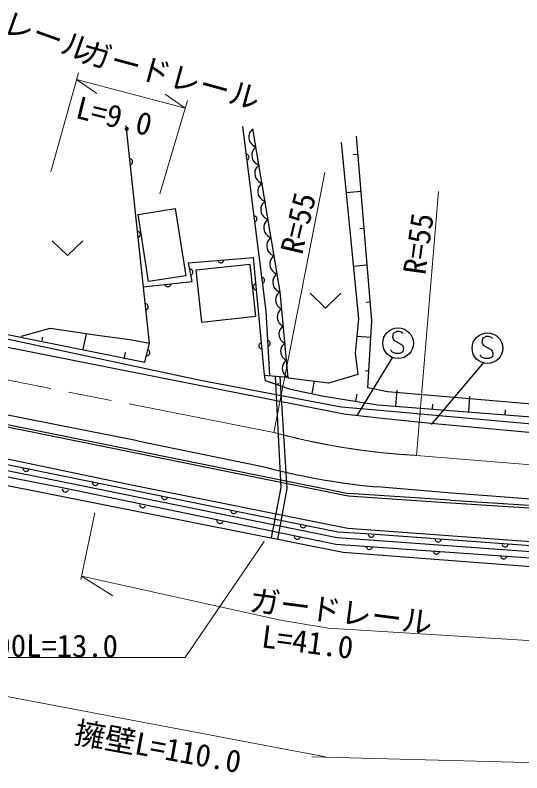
# Model space of a CAD drawing. Units: millimetres, scale not verified. Extents: x 40000 to 680000, y 20000 to 380000.
# Drawn here: x 105715 to 146984, y 258852 to 320637 of the extents above; entities that cross this region are included whole.
import ezdxf
from ezdxf.enums import TextEntityAlignment as Align

# ---------------------------------------------------------------- set-up
doc = ezdxf.new("R2010")
doc.units = ezdxf.units.MM
doc.header["$LTSCALE"] = 1000
doc.linetypes.add('CHAIN', pattern=[18.5, 12, -1.5, 3.5, -1.5])
for name, color, linetype, lineweight in [('M-BGD', 7, 'Continuous', 25), ('M-BGD-EXST', 7, 'Continuous', 25), ('M-BMK', 2, 'CHAIN', 13), ('M-STR-HTXT', 7, 'Continuous', 13), ('M-STR-STRC', 7, 'Continuous', 25)]:
    doc.layers.add(name, color=color, linetype=linetype, lineweight=lineweight)
doc.styles.add('ＭＳ ゴシック', font='')
doc.styles.get('ＭＳ ゴシック').set_extended_font_data('MS Gothic')

msp = doc.modelspace()

# ---------------------------------------------------------------- linework, layer by layer
at = {"layer": 'M-BGD'}
for p, q in [((116658, 293893), (114748, 311641)), ((124232, 311563), (126140, 296504)), ((124810, 311028), (124750, 310836)), ((124750, 310836), (124750, 310654)), ((124879, 311161), (124810, 311028)), ((124953, 311265), (124879, 311161)), ((125086, 311378), (124953, 311265)), ((127288, 298069), (125086, 311378)), ((124750, 310654), (124780, 310476)), ((124780, 310476), (124839, 310303)), ((124839, 310303), (124957, 310140)), ((132257, 310253), (133682, 295868)), ((134760, 295724), (133511, 310776)), ((124957, 310140), (125065, 310037)), ((125055, 309548), (124995, 309356)), ((125124, 309681), (125055, 309548)), ((125065, 310037), (125169, 309963)), ((125198, 309785), (125124, 309681)), ((125169, 309963), (125331, 309898)), ((125331, 309898), (125198, 309785)), ((115101, 308918), (115040, 308931)), ((124581, 309289), (124519, 309301)), ((124634, 309265), (124581, 309289)), ((124690, 309222), (124634, 309265)), ((124726, 309176), (124690, 309222)), ((124754, 309119), (124726, 309176)), ((124728, 308924), (124751, 308978)), ((124751, 308978), (124764, 309040)), ((124764, 309040), (124754, 309119)), ((124995, 309356), (124995, 309174)), ((124995, 309174), (125024, 308996)), ((125024, 308996), (125083, 308823)), ((133636, 309271), (133255, 309240)), ((115093, 308434), (115151, 308461)), ((115154, 308893), (115101, 308918)), ((115151, 308461), (115197, 308496)), ((115209, 308849), (115154, 308893)), ((115197, 308496), (115242, 308551)), ((115245, 308803), (115209, 308849)), ((115242, 308551), (115266, 308604)), ((115271, 308745), (115245, 308803)), ((115266, 308604), (115279, 308666)), ((115279, 308666), (115271, 308745)), ((124582, 308805), (124639, 308832)), ((124639, 308832), (124685, 308868)), ((124685, 308868), (124728, 308924)), ((125083, 308823), (125202, 308660)), ((125202, 308660), (125310, 308557)), ((125310, 308557), (125413, 308483)), ((125413, 308483), (125576, 308418)), ((125576, 308418), (125443, 308305)), ((125300, 308069), (125240, 307876)), ((125240, 307876), (125240, 307694)), ((125240, 307694), (125269, 307516)), ((125369, 308202), (125300, 308069)), ((125443, 308305), (125369, 308202)), ((125269, 307516), (125328, 307343)), ((125328, 307343), (125446, 307181)), ((125446, 307181), (125555, 307077)), ((125555, 307077), (125658, 307003)), ((125544, 306589), (125485, 306396)), ((125614, 306722), (125544, 306589)), ((125688, 306825), (125614, 306722)), ((125658, 307003), (125821, 306938)), ((125821, 306938), (125688, 306825)), ((125485, 306396), (125485, 306214)), ((125485, 306214), (125514, 306036)), ((125514, 306036), (125573, 305864)), ((125573, 305864), (125691, 305701)), ((133886, 306261), (132663, 306159)), ((125691, 305701), (125800, 305597)), ((125858, 305242), (125789, 305109)), ((125800, 305597), (125903, 305523)), ((125933, 305345), (125858, 305242)), ((125903, 305523), (126066, 305459)), ((126066, 305459), (125933, 305345)), ((115724, 304395), (118757, 304872)), ((118757, 304872), (119619, 299393)), ((125789, 305109), (125730, 304916)), ((125730, 304916), (125730, 304734)), ((125730, 304734), (125759, 304556)), ((116586, 298916), (115724, 304395)), ((125217, 304269), (125155, 304281)), ((125270, 304246), (125217, 304269)), ((125326, 304202), (125270, 304246)), ((125362, 304156), (125326, 304202)), ((125389, 304099), (125362, 304156)), ((125387, 303958), (125399, 304020)), ((125399, 304020), (125389, 304099)), ((125759, 304556), (125818, 304384)), ((125818, 304384), (125936, 304221)), ((125936, 304221), (126044, 304117)), ((126044, 304117), (126148, 304043)), ((126148, 304043), (126311, 303979)), ((125217, 303785), (125274, 303813)), ((125274, 303813), (125320, 303849)), ((125320, 303849), (125364, 303905)), ((125364, 303905), (125387, 303958)), ((125975, 303437), (125974, 303254)), ((126034, 303629), (125975, 303437)), ((126103, 303762), (126034, 303629)), ((126177, 303865), (126103, 303762)), ((126311, 303979), (126177, 303865)), ((115738, 303002), (115676, 303016)), ((115791, 302978), (115738, 303002)), ((115846, 302933), (115791, 302978)), ((115881, 302887), (115846, 302933)), ((115907, 302829), (115881, 302887)), ((115903, 302688), (115916, 302750)), ((115916, 302750), (115907, 302829)), ((125974, 303254), (126004, 303077)), ((126004, 303077), (126063, 302904)), ((126063, 302904), (126181, 302741)), ((134136, 303250), (133783, 303221)), ((108735, 302238), (109985, 301038)), ((109985, 301038), (111235, 302238)), ((115730, 302518), (115787, 302545)), ((115787, 302545), (115834, 302580)), ((115834, 302580), (115878, 302635)), ((115878, 302635), (115903, 302688)), ((126181, 302741), (126289, 302637)), ((126279, 302149), (126219, 301957)), ((126348, 302282), (126279, 302149)), ((126289, 302637), (126393, 302563)), ((126422, 302386), (126348, 302282)), ((126393, 302563), (126556, 302499)), ((126556, 302499), (126422, 302386)), ((126219, 301957), (126219, 301774)), ((126219, 301774), (126249, 301597)), ((126249, 301597), (126308, 301424)), ((126308, 301424), (126426, 301261)), ((126426, 301261), (126534, 301157)), ((126534, 301157), (126638, 301083)), ((126667, 300906), (126593, 300802)), ((126638, 301083), (126800, 301019)), ((126800, 301019), (126667, 300906)), ((119838, 300451), (125097, 300868)), ((120131, 298912), (119838, 300451)), ((124869, 300316), (120419, 299832)), ((122218, 300640), (122243, 300581)), ((122243, 300581), (122277, 300534)), ((122277, 300534), (122330, 300488)), ((122330, 300488), (122383, 300462)), ((122383, 300462), (122444, 300447)), ((122444, 300447), (122524, 300453)), ((122524, 300453), (122582, 300478)), ((122582, 300478), (122629, 300512)), ((122629, 300512), (122675, 300566)), ((122675, 300566), (122701, 300618)), ((122701, 300618), (122717, 300679)), ((125330, 296079), (124869, 300316)), ((125097, 300868), (126010, 291318)), ((126524, 300669), (126464, 300477)), ((126464, 300477), (126464, 300294)), ((126464, 300294), (126493, 300117)), ((126593, 300802), (126524, 300669)), ((120000, 299919), (119938, 299927)), ((120055, 299899), (120000, 299919)), ((120114, 299859), (120055, 299899)), ((120152, 299815), (120114, 299859)), ((120183, 299760), (120152, 299815)), ((120198, 299682), (120183, 299760)), ((120190, 299619), (120198, 299682)), ((120419, 299832), (120879, 295595)), ((126493, 300117), (126552, 299944)), ((126552, 299944), (126671, 299781)), ((126671, 299781), (126779, 299677)), ((126779, 299677), (126883, 299603)), ((134385, 300240), (133258, 300146)), ((119619, 299393), (116586, 298916)), ((120031, 299436), (120086, 299467)), ((120086, 299467), (120130, 299506)), ((120130, 299506), (120170, 299564)), ((120170, 299564), (120190, 299619)), ((125852, 299249), (125790, 299262)), ((125906, 299226), (125852, 299249)), ((125962, 299183), (125906, 299226)), ((125998, 299137), (125962, 299183)), ((126025, 299080), (125998, 299137)), ((126035, 299000), (126025, 299080)), ((126769, 299189), (126709, 298997)), ((126838, 299322), (126769, 299189)), ((126912, 299426), (126838, 299322)), ((126883, 299603), (127045, 299539)), ((127045, 299539), (126912, 299426)), ((116163, 298491), (120131, 298912)), ((117899, 298675), (117925, 298617)), ((117925, 298617), (117960, 298571)), ((117960, 298571), (118015, 298526)), ((118015, 298526), (118068, 298502)), ((118068, 298502), (118130, 298488)), ((118130, 298488), (118209, 298497)), ((118209, 298497), (118267, 298523)), ((118267, 298523), (118313, 298558)), ((118313, 298558), (118358, 298613)), ((118358, 298613), (118382, 298666)), ((118382, 298666), (118396, 298728)), ((125121, 298553), (125107, 298492)), ((125107, 298492), (125115, 298412)), ((125147, 298606), (125121, 298553)), ((125192, 298660), (125147, 298606)), ((125239, 298695), (125192, 298660)), ((125297, 298720), (125239, 298695)), ((125853, 298766), (125910, 298793)), ((125910, 298793), (125956, 298829)), ((125956, 298829), (125999, 298885)), ((125999, 298885), (126023, 298938)), ((126023, 298938), (126035, 299000)), ((126709, 298997), (126709, 298814)), ((126709, 298814), (126738, 298637)), ((126738, 298637), (126797, 298464)), ((126797, 298464), (126915, 298301)), ((125115, 298412), (125140, 298354)), ((125140, 298354), (125175, 298307)), ((125175, 298307), (125229, 298262)), ((125229, 298262), (125282, 298237)), ((125282, 298237), (125343, 298222)), ((126915, 298301), (127024, 298198)), ((127082, 297880), (127009, 297761)), ((127024, 298198), (127127, 298123)), ((127157, 297972), (127082, 297880)), ((127127, 298123), (127290, 298059)), ((127288, 298069), (127157, 297972)), ((127949, 291035), (127288, 298069)), ((129748, 297957), (130998, 296757)), ((130998, 296757), (132248, 297957)), ((86524, 297237), (132494, 288139)), ((126942, 297585), (126930, 297415)), ((126930, 297415), (126946, 297248)), ((127009, 297761), (126942, 297585)), ((126946, 297248), (126990, 297084)), ((134635, 297229), (134311, 297202)), ((116375, 297086), (116313, 297100)), ((116366, 296603), (116424, 296629)), ((116428, 297062), (116375, 297086)), ((116424, 296629), (116470, 296664)), ((116483, 297018), (116428, 297062)), ((116470, 296664), (116515, 296719)), ((116518, 296971), (116483, 297018)), ((116515, 296719), (116539, 296772)), ((116544, 296914), (116518, 296971)), ((116539, 296772), (116553, 296834)), ((116553, 296834), (116544, 296914)), ((126990, 297084), (127090, 296925)), ((127090, 296925), (127185, 296821)), ((127185, 296821), (127277, 296746)), ((127293, 296579), (127217, 296487)), ((127277, 296746), (127424, 296676)), ((127424, 296676), (127293, 296579)), ((120879, 295595), (125330, 296079)), ((126140, 296504), (126429, 291244)), ((127077, 296192), (127066, 296022)), ((127066, 296022), (127082, 295855)), ((127145, 296367), (127077, 296192)), ((127217, 296487), (127145, 296367)), ((127082, 295855), (127126, 295690)), ((127126, 295690), (127226, 295531)), ((127226, 295531), (127320, 295428)), ((127320, 295428), (127412, 295352)), ((127412, 295352), (127560, 295282)), ((133682, 295868), (133420, 293049)), ((134434, 290251), (134760, 295724)), ((102113, 294872), (120820, 290882)), ((103802, 294854), (116289, 292329)), ((106225, 294463), (108564, 295107)), ((108564, 295107), (112415, 294552)), ((127213, 294798), (127201, 294629)), ((127280, 294974), (127213, 294798)), ((127353, 295093), (127280, 294974)), ((127428, 295185), (127353, 295093)), ((127560, 295282), (127428, 295185)), ((107902, 294107), (107957, 294368)), ((111257, 293396), (111526, 294663)), ((112415, 294552), (115048, 294189)), ((115048, 294189), (116658, 293893)), ((126332, 294107), (126271, 294124)), ((126383, 294080), (126332, 294107)), ((127201, 294629), (127218, 294461)), ((127218, 294461), (127262, 294297)), ((127262, 294297), (127362, 294138)), ((127362, 294138), (127456, 294034)), ((134678, 294356), (133547, 294423)), ((116289, 292329), (116658, 293893)), ((125568, 293760), (125553, 293699)), ((125553, 293699), (125561, 293619)), ((125561, 293619), (125586, 293561)), ((125593, 293813), (125568, 293760)), ((125586, 293561), (125621, 293514)), ((125638, 293867), (125593, 293813)), ((125621, 293514), (125675, 293469)), ((125685, 293902), (125638, 293867)), ((125743, 293927), (125685, 293902)), ((126298, 293624), (126357, 293648)), ((126357, 293648), (126405, 293680)), ((126436, 294033), (126383, 294080)), ((126405, 293680), (126452, 293733)), ((126469, 293984), (126436, 294033)), ((126452, 293733), (126480, 293785)), ((126492, 293926), (126469, 293984)), ((126480, 293785), (126496, 293846)), ((126496, 293846), (126492, 293926)), ((127416, 293580), (127349, 293405)), ((127489, 293700), (127416, 293580)), ((127456, 294034), (127548, 293959)), ((127564, 293792), (127489, 293700)), ((127548, 293959), (127695, 293889)), ((127695, 293889), (127564, 293792)), ((114612, 292685), (114705, 293125)), ((116416, 292868), (116479, 292874)), ((116479, 292874), (116535, 292891)), ((116585, 293321), (116531, 293354)), ((116535, 292891), (116595, 292928)), ((116626, 293281), (116585, 293321)), ((116595, 292928), (116635, 292970)), ((116664, 293220), (116626, 293281)), ((116635, 292970), (116669, 293024)), ((116681, 293165), (116664, 293220)), ((116669, 293024), (116687, 293102)), ((116687, 293102), (116681, 293165)), ((125675, 293469), (125728, 293444)), ((125728, 293444), (125789, 293429)), ((127349, 293405), (127337, 293235)), ((127337, 293235), (127353, 293068)), ((127353, 293068), (127397, 292903)), ((127397, 292903), (127497, 292744)), ((133420, 293049), (133632, 291322)), ((115691, 285930), (81893, 292623)), ((127497, 292744), (127592, 292641)), ((127624, 292307), (127552, 292187)), ((127592, 292641), (127683, 292566)), ((127700, 292398), (127624, 292307)), ((127683, 292566), (127831, 292495)), ((127831, 292495), (127700, 292398)), ((127484, 292012), (127473, 291842)), ((127473, 291842), (127489, 291674)), ((127552, 292187), (127484, 292012)), ((127489, 291674), (127533, 291510)), ((134515, 291619), (134237, 291636)), ((125989, 291282), (127965, 291114)), ((126010, 291318), (126077, 290853)), ((126882, 291206), (127347, 282120)), ((127881, 282040), (127291, 291171)), ((127533, 291510), (127633, 291351)), ((127633, 291351), (127727, 291248)), ((127727, 291248), (127819, 291172)), ((127819, 291172), (127967, 291102)), ((131231, 290635), (127949, 291035)), ((133632, 291322), (131231, 290635)), ((120820, 290882), (132282, 288711)), ((126077, 290853), (128142, 290133)), ((127110, 290493), (127165, 290651)), ((129918, 289812), (130096, 290801)), ((128142, 290133), (130855, 289564)), ((136046, 289913), (134434, 290251)), ((151322, 288601), (136046, 289913)), ((136728, 288739), (136827, 290057)), ((130855, 289564), (135244, 288850)), ((133469, 289171), (133570, 289735)), ((142666, 288295), (142762, 289577)), ((71201, 289053), (132431, 276837)), ((132282, 288711), (134813, 288488)), ((135244, 288850), (150187, 287689)), ((139697, 288517), (139726, 288907)), ((132494, 288139), (135334, 287808)), ((134813, 288488), (148102, 287281)), ((145635, 288073), (145663, 288452)), ((135334, 287808), (139562, 287363)), ((139562, 287363), (156272, 285848)), ((125464, 279814), (92488, 286527)), ((94776, 285595), (110700, 282352)), ((99327, 285662), (115335, 282308)), ((115691, 285930), (125615, 283894)), ((109812, 282033), (94066, 285166)), ((106352, 283702), (106359, 283639)), ((106359, 283639), (106379, 283584)), ((106810, 283547), (106841, 283602)), ((106379, 283584), (106418, 283525)), ((106418, 283525), (106461, 283486)), ((106461, 283486), (106515, 283454)), ((106515, 283454), (106594, 283438)), ((106594, 283438), (106657, 283446)), ((106657, 283446), (106712, 283465)), ((106712, 283465), (106771, 283504)), ((106771, 283504), (106810, 283547)), ((111995, 282552), (112002, 282489)), ((112002, 282489), (112022, 282434)), ((112022, 282434), (112061, 282375)), ((112061, 282375), (112104, 282336)), ((112414, 282354), (112453, 282397)), ((112453, 282397), (112485, 282452)), ((109556, 282011), (109564, 281948)), ((109564, 281948), (109583, 281893)), ((109583, 281893), (109622, 281834)), ((109622, 281834), (109665, 281795)), ((109665, 281795), (109720, 281763)), ((109720, 281763), (109798, 281747)), ((109798, 281747), (109861, 281755)), ((131830, 277475), (109812, 282033)), ((109861, 281755), (109916, 281774)), ((109916, 281774), (109975, 281813)), ((109975, 281813), (110014, 281856)), ((110014, 281856), (110046, 281911)), ((110700, 282352), (131954, 278052)), ((112104, 282336), (112159, 282304)), ((112159, 282304), (112237, 282288)), ((112237, 282288), (112300, 282296)), ((112300, 282296), (112355, 282315)), ((112355, 282315), (112414, 282354)), ((115335, 282308), (132818, 278798)), ((127347, 282120), (126580, 278004)), ((127111, 277898), (127881, 282040)), ((141276, 281660), (135190, 282162)), ((117638, 281402), (117646, 281339)), ((117646, 281339), (117665, 281284)), ((117665, 281284), (117704, 281225)), ((117704, 281225), (117747, 281186)), ((117747, 281186), (117802, 281154)), ((117802, 281154), (117880, 281138)), ((117880, 281138), (117943, 281146)), ((117943, 281146), (117998, 281165)), ((117998, 281165), (118057, 281204)), ((118057, 281204), (118096, 281247)), ((118096, 281247), (118128, 281302)), ((141180, 281081), (132856, 281643)), ((152716, 280808), (141276, 281660)), ((115850, 280729), (115858, 280666)), ((115858, 280666), (115877, 280611)), ((115877, 280611), (115916, 280552)), ((115916, 280552), (115959, 280513)), ((115959, 280513), (116014, 280482)), ((116210, 280493), (116269, 280532)), ((116269, 280532), (116308, 280575)), ((116308, 280575), (116340, 280629)), ((116014, 280482), (116092, 280466)), ((116092, 280466), (116155, 280473)), ((116155, 280473), (116210, 280493)), ((123281, 280252), (123289, 280189)), ((123289, 280189), (123308, 280134)), ((123308, 280134), (123347, 280075)), ((123347, 280075), (123390, 280036)), ((123390, 280036), (123445, 280004)), ((123445, 280004), (123523, 279988)), ((123523, 279988), (123586, 279996)), ((123586, 279996), (123641, 280015)), ((123641, 280015), (123700, 280054)), ((123700, 280054), (123740, 280097)), ((123740, 280097), (123771, 280152)), ((122144, 279447), (122152, 279385)), ((122152, 279385), (122171, 279330)), ((122171, 279330), (122210, 279271)), ((122210, 279271), (122253, 279231)), ((122563, 279250), (122602, 279293)), ((122602, 279293), (122634, 279348)), ((131991, 278477), (125464, 279814)), ((122253, 279231), (122308, 279200)), ((122308, 279200), (122386, 279184)), ((122386, 279184), (122449, 279191)), ((122449, 279191), (122504, 279211)), ((122504, 279211), (122563, 279250)), ((128924, 279102), (128932, 279039)), ((128932, 279039), (128952, 278984)), ((128952, 278984), (128991, 278925)), ((128991, 278925), (129034, 278886)), ((129034, 278886), (129088, 278854)), ((129088, 278854), (129167, 278838)), ((129167, 278838), (129230, 278846)), ((129230, 278846), (129284, 278865)), ((129284, 278865), (129343, 278904)), ((129343, 278904), (129383, 278948)), ((129383, 278948), (129414, 279002)), ((132818, 278798), (169815, 276106)), ((128438, 278166), (128446, 278103)), ((128446, 278103), (128465, 278048)), ((128465, 278048), (128504, 277989)), ((128896, 278011), (128928, 278066)), ((131954, 278052), (159205, 276038)), ((134711, 278306), (131991, 278477)), ((134467, 278298), (134482, 278237)), ((134482, 278237), (134509, 278185)), ((134509, 278185), (134555, 278131)), ((134555, 278131), (134603, 278098)), ((134603, 278098), (134661, 278074)), ((134661, 278074), (134741, 278068)), ((148869, 277271), (134711, 278306)), ((134741, 278068), (134802, 278083)), ((134802, 278083), (134854, 278110)), ((134854, 278110), (134908, 278156)), ((134908, 278156), (134941, 278204)), ((134941, 278204), (134966, 278262)), ((128504, 277989), (128547, 277949)), ((128547, 277949), (128602, 277918)), ((128602, 277918), (128680, 277902)), ((128680, 277902), (128743, 277910)), ((128743, 277910), (128798, 277929)), ((128798, 277929), (128857, 277968)), ((128857, 277968), (128896, 278011)), ((159167, 275550), (131830, 277475)), ((139917, 277904), (139933, 277843)), ((139933, 277843), (139959, 277791)), ((139959, 277791), (140005, 277737)), ((140005, 277737), (140053, 277704)), ((140053, 277704), (140111, 277679)), ((140111, 277679), (140191, 277674)), ((140191, 277674), (140252, 277689)), ((140252, 277689), (140305, 277716)), ((140305, 277716), (140358, 277762)), ((140358, 277762), (140392, 277810)), ((140392, 277810), (140416, 277868)), ((145367, 277510), (145383, 277449)), ((145383, 277449), (145409, 277397)), ((145808, 277368), (145842, 277415)), ((145842, 277415), (145866, 277474)), ((132431, 276837), (178316, 273397)), ((134314, 277300), (134330, 277239)), ((134330, 277239), (134356, 277187)), ((134356, 277187), (134403, 277133)), ((134403, 277133), (134450, 277100)), ((134450, 277100), (134509, 277076)), ((134509, 277076), (134589, 277070)), ((134589, 277070), (134650, 277086)), ((134650, 277086), (134702, 277112)), ((134702, 277112), (134755, 277158)), ((134755, 277158), (134789, 277206)), ((134789, 277206), (134813, 277265)), ((139781, 276915), (139797, 276854)), ((139797, 276854), (139824, 276802)), ((139824, 276802), (139870, 276748)), ((140223, 276774), (140256, 276821)), ((140256, 276821), (140280, 276880)), ((145409, 277397), (145456, 277343)), ((145456, 277343), (145503, 277310)), ((145503, 277310), (145562, 277285)), ((145562, 277285), (145641, 277280)), ((145641, 277280), (145703, 277295)), ((145703, 277295), (145755, 277322)), ((145755, 277322), (145808, 277368)), ((139870, 276748), (139918, 276715)), ((139918, 276715), (139976, 276691)), ((139976, 276691), (140056, 276685)), ((140056, 276685), (140117, 276701)), ((140117, 276701), (140169, 276727)), ((140169, 276727), (140223, 276774)), ((145249, 276530), (145265, 276469)), ((145265, 276469), (145291, 276417)), ((145291, 276417), (145337, 276363)), ((145337, 276363), (145385, 276330)), ((145385, 276330), (145444, 276306)), ((145444, 276306), (145523, 276300)), ((145523, 276300), (145585, 276316)), ((145585, 276316), (145637, 276342)), ((145637, 276342), (145690, 276389)), ((145690, 276389), (145723, 276436)), ((145723, 276436), (145748, 276495))]:
    msp.add_line(p, q, dxfattribs=at)
msp.add_arc((140901, 341066), 59180, 255.03174, 264.4624, dxfattribs=at)
at = {"layer": 'M-BGD-EXST'}
for p, q in [((136803, 294835), (136503, 294685)), ((137003, 294835), (136803, 294835)), ((137203, 294785), (137003, 294835)), ((137303, 294685), (137203, 294785)), ((136503, 294685), (136453, 294385)), ((136453, 294385), (136553, 294135)), ((136553, 294135), (137253, 293735)), ((143782, 294281), (143732, 293981)), ((144082, 294431), (143782, 294281)), ((144282, 294431), (144082, 294431)), ((144482, 294381), (144282, 294431)), ((144582, 294281), (144482, 294381)), ((137253, 293735), (137353, 293485)), ((137353, 293485), (137303, 293185)), ((143732, 293981), (143832, 293731)), ((143832, 293731), (144532, 293331)), ((136403, 293185), (136303, 293335)), ((136703, 293035), (136403, 293185)), ((137053, 293035), (136703, 293035)), ((137303, 293185), (137053, 293035)), ((143682, 292781), (143582, 292931)), ((144532, 293331), (144632, 293081)), ((144632, 293081), (144582, 292781)), ((136451, 292753), (133539, 287981)), ((143893, 292348), (139606, 287253)), ((143982, 292631), (143682, 292781)), ((144332, 292631), (143982, 292631)), ((144582, 292781), (144332, 292631))]:
    msp.add_line(p, q, dxfattribs=at)
for centre in [(136903, 293885), (144182, 293481)]:
    msp.add_circle(centre, 1250, dxfattribs=at)
at = {"layer": 'M-BMK'}
for p, q in [((126771, 286613), (79797, 295872)), ((138414, 284737), (159766, 282965))]:
    msp.add_line(p, q, dxfattribs=at)
msp.add_arc((141419, 340446), 55790, 254.77881, 266.91357, dxfattribs=at)
at = {"layer": 'M-STR-HTXT'}
for p, q in [((108631, 307860), (110874, 315936)), ((110720, 315383), (119564, 313060)), ((110720, 315383), (112364, 314244)), ((117920, 314199), (119564, 313060)), ((117498, 306067), (119746, 313675)), ((130948, 307805), (126771, 286613)), ((138414, 284737), (140201, 306263)), ((112214, 280059), (111071, 274614)), ((119554, 268253), (125992, 277722)), ((127335, 271312), (111131, 274899)), ((111131, 274899), (113662, 273288)), ((60084, 273633), (130993, 260149)), ((131236, 270662), (127335, 271312)), ((151234, 269412), (131236, 270662)), ((98310, 268253), (119554, 268253)), ((129873, 260149), (176484, 258912))]:
    msp.add_line(p, q, dxfattribs=at)
at = {"layer": 'M-STR-STRC'}
for p, q in [((78912, 292346), (132830, 281444)), ((78956, 292541), (132856, 281643)), ((132830, 281444), (141167, 280882)), ((141167, 280882), (175333, 278676)), ((141180, 281081), (175215, 278884))]:
    msp.add_line(p, q, dxfattribs=at)

# ---------------------------------------------------------------- texts
at = {"layer": 'M-STR-HTXT', "style": 'ＭＳ ゴシック'}
for s, rotation, p in [('ガードレール', 340.4, (97297, 321298)), ('ガードレール', 344.7, (110742, 316310)), ('L=9.0', 346, (110404, 311743)), ('R=55', 76.6, (129616, 300908)), ('R=55', 82, (139660, 299326)), ('ガードレール', 352.7, (124632, 271514)), ('L=41.0', 352.6, (125637, 268551)), ('HPφ300L=13.0', 359.7, (98468, 267807)), ('擁壁L=110.0', 349.6, (110334, 260759))]:
    msp.add_text(s, height=1833, rotation=rotation, dxfattribs=at).set_placement(p, align=Align.BOTTOM_LEFT)

doc.saveas('drawing.dxf')
